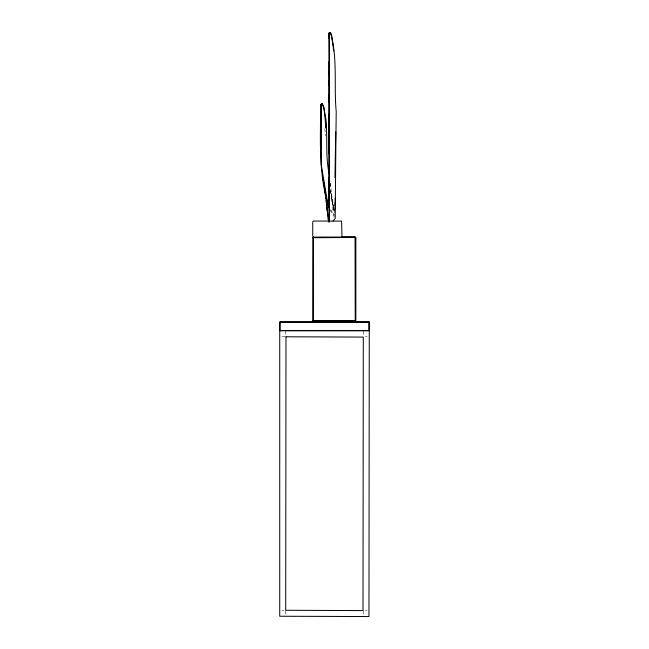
<?xml version="1.0" encoding="UTF-8"?>
<svg xmlns="http://www.w3.org/2000/svg" width="649" height="649" viewBox="0 0 649 649"><rect width="100%" height="100%" fill="white"/><g stroke="black" fill="none" stroke-linecap="round" stroke-linejoin="round"><path stroke-width="0.49" stroke-dasharray="3.25 2.43" d="M332.88 210.089L332.921 205.303L330.195 188.81M334.016 217.48L334.048 215.517M334.267 202.593L334.219 210.446M281.82 336.782L285.406 336.782M365.387 336.782L367.18 336.782M281.82 610.579L283.613 610.579M365.387 610.579L367.18 610.579M330.065 210.333L333.975 215.549L332.921 205.303L330.227 190.246M330.617 209.627L334.397 215.127M331.209 198.878L332.921 205.303M333.132 206.869L334.616 212.953M331.128 193.167L334.203 210.138M332.491 199.811L334.462 212.012M330.203 183.553L330.958 189.232M330.187 182.953L333.456 208.929M334.097 209.343L334.259 210.957M324.898 128.575L325.311 135.892M363.294 331.112L363.294 334.689M363.294 610.879L363.294 616.25M285.706 331.112L285.706 334.689M285.706 610.879L285.706 616.25"/><path stroke-width="0.97" d="M313.645 320.509L312.826 320.647L312.842 237.534L313.426 237.08L355.23 237.039L355.684 237.631L355.693 320.72L355.044 321.174L313.353 321.174L313.426 237.08M329.027 173.08C324.135 150.357 329.976 125.89 322.326 103.816L320.784 104.757C320.436 138.829 318.351 174.078 328.702 206.893L329.319 206.836L328.305 205.262L327.38 201.514L321.279 164.862L320.784 104.757L321.855 104.027L320.736 104.546L320.76 156.725M329.092 61.59L329.059 153.967M330.017 33.115L329.952 32.515L329.489 32.791L329.238 36.952L329.343 222.031M328.954 38.299L328.962 33.131L329.952 32.515L329.108 33.359L329.075 37.666L329.359 121.501M320.59 136.509L320.533 124.478M320.614 111.782L320.857 104.554M335.233 208.881L335.209 198.05M329.205 113.689L328.702 206.893M329.019 102.364L329.351 93.927M329.278 218.397L329.051 221.682L329.075 177.404M334.941 177.599L335.752 131.82M329.067 197.061L329.278 189.678M329.392 123.927L329.351 150.811M329.335 80.419L329.351 86.025M323.94 186.036L324.208 184.543L322.512 177.234M329.019 204.76L329.384 203.072M312.826 237.721L313.645 236.99M329.108 33.359L330.455 32.45C337.861 58.085 333.748 85.327 336.214 111.628C335.801 147.201 335.501 182.84 335.2 218.413L333.042 221.017M320.736 104.546L322.326 103.816L324.086 107.539L325.976 128.186M355.044 321.174L355.684 320.574L355.693 237.485L355.044 237.031L341.918 237.023M320.784 104.757L322.326 103.816M329.1 97.496L329.603 97.09M328.962 33.131L330.455 32.45L331.671 35.736L333.74 50.955M355.23 237.704L355.693 237.485L313.353 237.721M313.353 321.174L355.23 321.158M355.044 320.647L355.693 320.72L312.842 320.501M341.966 236.39L341.601 221.122L313.556 221.025L312.737 221.844L312.737 236.39M328.305 205.262L326.147 198.318M321.604 104.002L321.734 104.416M328.572 222.023L324.476 186.709M328.232 217.999L328.556 220.522M325.108 189.695L325.482 192.615M327.607 212.71L328.021 216.263M325.701 194.554L326.114 198.424M326.317 200.354L326.812 205.173M320.614 130.051L321.15 135.325M327.007 207.088L327.396 210.933L326.52 202.293M328.986 71.633L329.392 75.982M320.931 148.929L320.874 104.351M355.044 237.558L355.23 320.501M325.684 117.85L325.709 127.261M369.265 331.112L368.965 616.55L279.735 616.25L279.735 331.112M285.998 336.782L285.706 610.279L363.002 610.579L363.294 337.082L285.998 336.782M368.965 321.863L280.035 321.863L280.035 330.812L368.965 330.812L368.965 321.863M369.265 322.155L279.735 322.155L279.735 330.511L369.265 330.511L369.265 322.155"/></g></svg>
